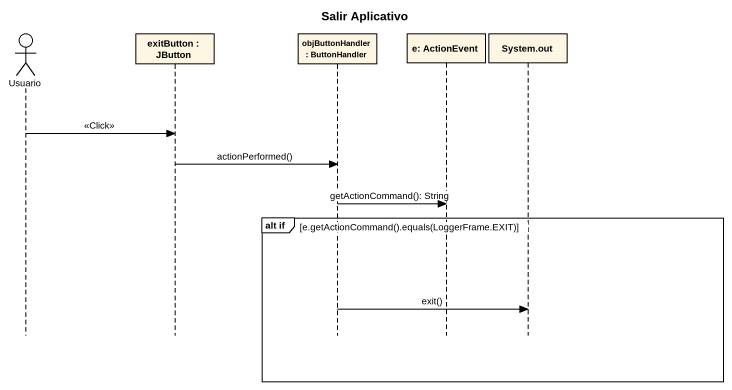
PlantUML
@startuml
title Salir Aplicativo
hide footbox
actor Usuario
participant "exitButton : JButton" as exitButton
participant "objButtonHandler : ButtonHandler" as objButtonHandler
participant "e: ActionEvent" as e_ActionEvent
participant "System.out" as System_out

Usuario -> exitButton : <<Click>>
exitButton -> objButtonHandler : actionPerformed()
objButtonHandler -> e_ActionEvent : getActionCommand(): String
group alt if [e.getActionCommand().equals(LoggerFrame.EXIT)]
  objButtonHandler -> System_out : exit()
end
@enduml
